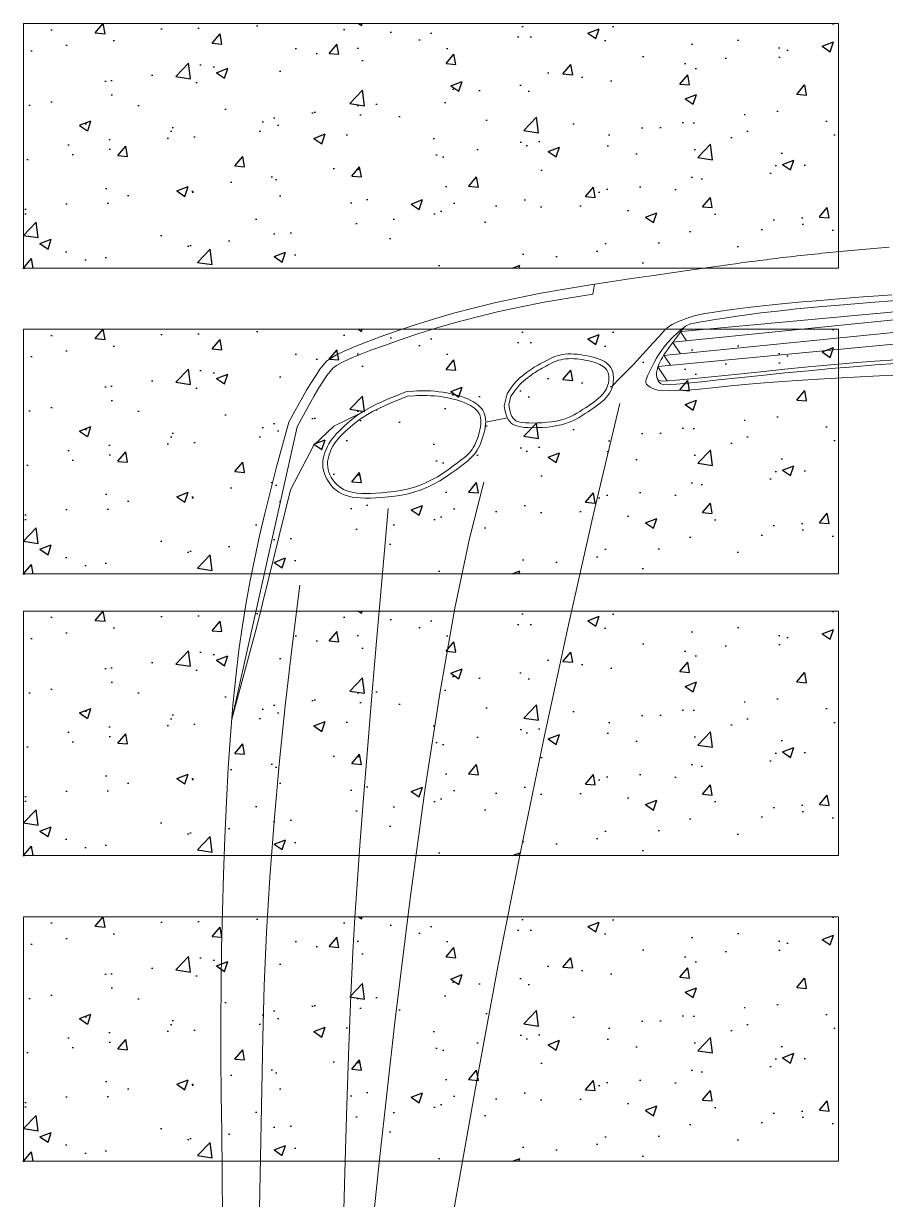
# Model space of a CAD drawing. Header units: millimetres. Extents: x 971.3 to 1010.6, y 593 to 619.8.
# Drawn here: x 979.431 to 980.489, y 600.087 to 601.529 of the extents above; entities that cross this region are included whole.
import ezdxf

# ---------------------------------------------------------------- set-up
doc = ezdxf.new("R2010")
doc.units = ezdxf.units.MM
doc.layers.add('1', color=253, linetype='Continuous', lineweight=0)
doc.layers.add('_mobiliário', color=7, linetype='Continuous', lineweight=5)
doc.layers.add('JANELA-V', color=40, linetype='Continuous')

# ---------------------------------------------------------------- blocks, each defined once
blk = doc.blocks.new('A$C0D511125')
at = {"layer": '_mobiliário'}
for p, q in [((0.1483, 0.6506), (0.1175, 0.9752)), ((0.1464, 0.913), (0.1446, 0.9385)), ((0.1485, 0.8869), (0.1464, 0.913)), ((0.1508, 0.8601), (0.1485, 0.8869)), ((0.1533, 0.8325), (0.1508, 0.8601)), ((0.1561, 0.8043), (0.1533, 0.8325)), ((0.1591, 0.7753), (0.1561, 0.8043)), ((0.162, 0.7477), (0.1591, 0.7753)), ((0.1645, 0.7237), (0.162, 0.7477)), ((0.1666, 0.7032), (0.1645, 0.7237)), ((0.1682, 0.6862), (0.1666, 0.7032)), ((0.1066, 0.6781), (0.1172, 0.6852)), ((0.1694, 0.6728), (0.1682, 0.6862)), ((0.1193, 0.6686), (0.133, 0.6778)), ((0.1701, 0.6629), (0.1694, 0.6728)), ((0.1035, 0.6592), (0.0995, 0.6643)), ((0.1347, 0.6575), (0.1468, 0.6656)), ((0.1487, 0.6505), (0.1656, 0.6618)), ((0.1686, 0.6537), (0.1695, 0.6551)), ((0.1695, 0.6551), (0.1703, 0.6571)), ((0.1704, 0.6577), (0.1701, 0.6629)), ((0.1703, 0.6571), (0.1704, 0.6577)), ((0.1602, 0.649), (0.1618, 0.6493)), ((0.1618, 0.6493), (0.1634, 0.6498)), ((0.1634, 0.6498), (0.1649, 0.6504)), ((0.1649, 0.6504), (0.1663, 0.6513)), ((0.1663, 0.6513), (0.1675, 0.6524)), ((0.1675, 0.6524), (0.1686, 0.6537)), ((0.0607, 0.5719), (0.0489, 0.574)), ((0.1787, 0.3518), (0.1786, 0.3464)), ((0.1843, 0.3529), (0.1839, 0.3485)), ((0.2202, 0.2586), (0.2047, 0.2909)), ((0.5746, 0.1354), (0.221, 0.2146))]:
    blk.add_line(p, q, dxfattribs=at)
for points in [[(0.0261, 0.7297), (0.025, 0.7373), (0.0241, 0.7444), (0.0231, 0.7511), (0.0223, 0.7572), (0.0215, 0.763), (0.0208, 0.7682), (0.0202, 0.7729), (0.0197, 0.7772), (0.0192, 0.7813), (0.0186, 0.7854), (0.0181, 0.7895), (0.0176, 0.7936), (0.0171, 0.7977), (0.0166, 0.8019), (0.0162, 0.806), (0.0157, 0.8102), (0.0152, 0.8144), (0.0147, 0.8187), (0.0142, 0.8229), (0.0137, 0.8272), (0.0133, 0.8314), (0.0128, 0.8357), (0.0124, 0.84), (0.0119, 0.8444), (0.0114, 0.8487), (0.011, 0.8531), (0.0105, 0.8575), (0.0101, 0.8619), (0.0097, 0.8663), (0.0092, 0.8707), (0.0088, 0.8752), (0.0084, 0.8797), (0.0079, 0.8841), (0.0075, 0.8887), (0.0071, 0.8932), (0.0067, 0.8977), (0.0063, 0.9023), (0.0059, 0.9069), (0.0055, 0.9115), (0.0051, 0.9161), (0.0047, 0.9207), (0.0043, 0.9254), (0.0039, 0.93)], [(0.0616, 0.9332), (0.0628, 0.917), (0.0642, 0.8984), (0.0657, 0.879), (0.0672, 0.8602), (0.0687, 0.8422), (0.0702, 0.8249), (0.0717, 0.8083), (0.0733, 0.7924), (0.0749, 0.7773), (0.0764, 0.7628), (0.078, 0.7494), (0.0796, 0.7371), (0.0812, 0.726), (0.0828, 0.716), (0.0844, 0.7073), (0.086, 0.6997), (0.0876, 0.6933), (0.0892, 0.6882), (0.0907, 0.6838), (0.0922, 0.6798), (0.0936, 0.6762), (0.095, 0.673), (0.0962, 0.6702), (0.0974, 0.6678), (0.0985, 0.6658), (0.0995, 0.6643)], [(0.1581, 0.9514), (0.1599, 0.9101), (0.1619, 0.8723), (0.1638, 0.8379), (0.1658, 0.8069), (0.1679, 0.7794), (0.1699, 0.7553), (0.1721, 0.7346), (0.174, 0.7166), (0.1756, 0.7006), (0.1767, 0.6866), (0.1773, 0.6746), (0.1776, 0.6646), (0.1774, 0.6565), (0.1768, 0.6505), (0.1758, 0.6465), (0.1745, 0.6437), (0.1732, 0.6413), (0.172, 0.6394), (0.1707, 0.6378), (0.1694, 0.6367), (0.1681, 0.636), (0.1667, 0.6357), (0.1654, 0.6359), (0.1638, 0.6364), (0.1619, 0.6371), (0.1596, 0.6381), (0.157, 0.6393), (0.1539, 0.6407), (0.1505, 0.6424), (0.1467, 0.6443), (0.1426, 0.6465), (0.1383, 0.6489), (0.1341, 0.6514), (0.1301, 0.654), (0.1262, 0.6568), (0.1224, 0.6597), (0.1187, 0.6628), (0.1152, 0.6661), (0.1118, 0.6694), (0.1087, 0.6728), (0.1059, 0.6759), (0.1035, 0.6788), (0.1014, 0.6815), (0.0997, 0.684), (0.0983, 0.6862), (0.0973, 0.6882), (0.0967, 0.69), (0.0961, 0.6926), (0.0953, 0.6968), (0.0942, 0.7028), (0.093, 0.7104), (0.0915, 0.7197), (0.0899, 0.7308), (0.0879, 0.7435), (0.0858, 0.7579), (0.0835, 0.7748), (0.0812, 0.7949), (0.0787, 0.8182), (0.0762, 0.8447), (0.0736, 0.8745), (0.0709, 0.9074), (0.0681, 0.9436)], [(0.1058, 0.6785), (0.0786, 0.976)], [(0.1188, 0.6687), (0.0878, 0.9758)], [(0.1011, 0.6819), (0.1035, 0.6801), (0.1061, 0.6782), (0.1089, 0.6762), (0.1117, 0.674), (0.1147, 0.6718), (0.1179, 0.6695), (0.1212, 0.667), (0.1246, 0.6644), (0.128, 0.662), (0.1313, 0.6597), (0.1343, 0.6577), (0.1372, 0.6559), (0.1398, 0.6544), (0.1423, 0.6531), (0.1446, 0.652), (0.1467, 0.6512), (0.1487, 0.6505), (0.1505, 0.6499), (0.1523, 0.6495), (0.154, 0.6491), (0.1555, 0.6489), (0.157, 0.6488), (0.1583, 0.6488), (0.1595, 0.6489), (0.1607, 0.6491), (0.1617, 0.6494), (0.1626, 0.6498), (0.1635, 0.6503), (0.1642, 0.6509), (0.1648, 0.6517), (0.1653, 0.6525), (0.1657, 0.6535), (0.1659, 0.6563), (0.1656, 0.6626), (0.1648, 0.6724), (0.1637, 0.6858), (0.1621, 0.7028), (0.16, 0.7232), (0.1575, 0.7473), (0.1546, 0.7748), (0.1516, 0.8038), (0.1488, 0.8321), (0.1462, 0.8597), (0.1439, 0.8865), (0.1419, 0.9127), (0.14, 0.9382)], [(0.1351, 0.6572), (0.1032, 0.9755)], [(0.2157, 0.2045), (0.2013, 0.2122), (0.1884, 0.2193), (0.177, 0.2258), (0.1671, 0.2318), (0.1586, 0.2372), (0.1516, 0.242), (0.1461, 0.2463), (0.142, 0.25), (0.1384, 0.2547), (0.1343, 0.2618), (0.1296, 0.2714), (0.1244, 0.2834), (0.1187, 0.2978), (0.1125, 0.3147), (0.1057, 0.3341), (0.0983, 0.3559), (0.0909, 0.3793), (0.0839, 0.4035), (0.0773, 0.4286), (0.0711, 0.4546), (0.0652, 0.4814), (0.0597, 0.509), (0.0547, 0.5374), (0.05, 0.5667), (0.0457, 0.5953), (0.0417, 0.6215), (0.0382, 0.6454), (0.035, 0.6669), (0.0322, 0.6861), (0.0298, 0.703), (0.0278, 0.7175), (0.0261, 0.7297)], [(0.1715, 0.5957), (0.1629, 0.6042), (0.1542, 0.6126), (0.1457, 0.6208), (0.1372, 0.6288), (0.1287, 0.6366), (0.1202, 0.6443), (0.1119, 0.6519), (0.1035, 0.6592)], [(1.294, 0.3829), (1.1518, 0.4066), (1.011, 0.4315), (0.8715, 0.4575), (0.7332, 0.4846), (0.5962, 0.5129), (0.4606, 0.5423), (0.3262, 0.5728), (0.1931, 0.6045)], [(0.1959, 0.4646), (0.2008, 0.4655), (0.2052, 0.4666), (0.209, 0.468), (0.2122, 0.4695), (0.2148, 0.4713), (0.2169, 0.4733), (0.2184, 0.4756), (0.2196, 0.4782), (0.2205, 0.4813), (0.2212, 0.4849), (0.2218, 0.489), (0.2221, 0.4937), (0.2222, 0.4988), (0.2221, 0.5045), (0.2218, 0.5107), (0.2214, 0.517), (0.2206, 0.5229), (0.2197, 0.5285), (0.2186, 0.5338), (0.2172, 0.5387), (0.2156, 0.5433), (0.2138, 0.5476), (0.2118, 0.5515), (0.2097, 0.5552), (0.2075, 0.5589), (0.2052, 0.5625), (0.203, 0.566), (0.2006, 0.5695), (0.1983, 0.5729), (0.1959, 0.5763), (0.1934, 0.5796), (0.1909, 0.5827), (0.1884, 0.5855), (0.1858, 0.588), (0.1831, 0.5901), (0.1804, 0.592), (0.1777, 0.5935), (0.1749, 0.5947), (0.172, 0.5956), (0.1692, 0.5962), (0.1665, 0.5966), (0.1638, 0.5968), (0.1612, 0.5968), (0.1587, 0.5966), (0.1563, 0.5962), (0.1539, 0.5955), (0.1517, 0.5946), (0.1495, 0.5935), (0.1475, 0.5921), (0.1457, 0.5904), (0.1439, 0.5884), (0.1424, 0.586), (0.1409, 0.5834), (0.1396, 0.5805), (0.1385, 0.5773), (0.1374, 0.5739), (0.1365, 0.5705), (0.1357, 0.567), (0.135, 0.5635), (0.1344, 0.5599), (0.1339, 0.5563), (0.1335, 0.5527), (0.1332, 0.549), (0.133, 0.5453), (0.1331, 0.5418), (0.1333, 0.5384), (0.1337, 0.5351), (0.1344, 0.5319), (0.1352, 0.5289), (0.1362, 0.526), (0.1374, 0.5232), (0.1387, 0.5205), (0.14, 0.5179), (0.1413, 0.5153), (0.1426, 0.5128), (0.1439, 0.5103), (0.1452, 0.5079), (0.1465, 0.5056), (0.1478, 0.5034), (0.1492, 0.5011), (0.1507, 0.4988), (0.1522, 0.4965), (0.1539, 0.4941), (0.1557, 0.4917), (0.1576, 0.4892), (0.1596, 0.4867), (0.1617, 0.4841), (0.164, 0.4815), (0.1667, 0.4789), (0.1698, 0.4763), (0.1732, 0.4736), (0.1769, 0.4709), (0.1811, 0.4681)], [(0.1946, 0.4702), (0.1989, 0.4709), (0.2026, 0.4718), (0.2059, 0.4729), (0.2086, 0.4741), (0.2108, 0.4755), (0.2125, 0.4771), (0.2138, 0.4789), (0.2146, 0.481), (0.2154, 0.4836), (0.2159, 0.4867), (0.2163, 0.4904), (0.2165, 0.4947), (0.2166, 0.4994), (0.2164, 0.5047), (0.2162, 0.5105), (0.2157, 0.5164), (0.215, 0.522), (0.2142, 0.5273), (0.2131, 0.5323), (0.2118, 0.537), (0.2103, 0.5413), (0.2086, 0.5454), (0.2066, 0.5491), (0.2046, 0.5526), (0.2025, 0.5561), (0.2004, 0.5595), (0.1983, 0.5629), (0.1961, 0.5661), (0.1939, 0.5693), (0.1916, 0.5725), (0.1894, 0.5755), (0.1871, 0.5784), (0.1847, 0.581), (0.1824, 0.5833), (0.1801, 0.5852), (0.1777, 0.5869), (0.1754, 0.5883), (0.173, 0.5893), (0.1706, 0.5901), (0.1683, 0.5906), (0.166, 0.591), (0.1638, 0.5912), (0.1617, 0.5912), (0.1597, 0.591), (0.1578, 0.5907), (0.156, 0.5902), (0.1542, 0.5896), (0.1526, 0.5887), (0.151, 0.5875), (0.1495, 0.5861), (0.1482, 0.5843), (0.1469, 0.5823), (0.1457, 0.5801), (0.1446, 0.5775), (0.1436, 0.5747), (0.1427, 0.5717), (0.1419, 0.5686), (0.1411, 0.5655), (0.1405, 0.5623), (0.1399, 0.5591), (0.1395, 0.5558), (0.1391, 0.5524), (0.1389, 0.549), (0.1387, 0.5456), (0.1388, 0.5423), (0.139, 0.5392), (0.1394, 0.5361), (0.14, 0.5332), (0.1407, 0.5304), (0.1417, 0.5277), (0.1428, 0.5251), (0.144, 0.5226), (0.1452, 0.5201), (0.1464, 0.5177), (0.1477, 0.5153), (0.1489, 0.513), (0.1502, 0.5107), (0.1514, 0.5085), (0.1527, 0.5063), (0.154, 0.5042), (0.1554, 0.502), (0.1569, 0.4997), (0.1585, 0.4975), (0.1602, 0.4951), (0.162, 0.4928), (0.1639, 0.4904), (0.1659, 0.488), (0.1681, 0.4856), (0.1706, 0.4831), (0.1735, 0.4806), (0.1767, 0.478), (0.1803, 0.4755), (0.1843, 0.4728)], [(0.221, 0.2146), (0.207, 0.222), (0.1945, 0.2289), (0.1835, 0.2351), (0.174, 0.2408), (0.1659, 0.2459), (0.1593, 0.2504), (0.1541, 0.2543), (0.1504, 0.2576), (0.1472, 0.2619), (0.1434, 0.2686), (0.1391, 0.2778), (0.1342, 0.2894), (0.1287, 0.3034), (0.1227, 0.3199), (0.116, 0.3388), (0.1089, 0.3602), (0.1016, 0.3833), (0.0947, 0.4073), (0.0881, 0.4323), (0.0819, 0.4583), (0.0761, 0.4852), (0.0706, 0.5131), (0.0655, 0.542), (0.0607, 0.5719)], [(0.1946, 0.4702), (0.1843, 0.4728)], [(0.1959, 0.4646), (0.1811, 0.4681)], [(0.2156, 0.4423), (0.2101, 0.4685)], [(0.1786, 0.3464), (0.1827, 0.336), (0.1867, 0.3263), (0.1906, 0.3175), (0.1943, 0.3096), (0.1979, 0.3025), (0.2014, 0.2962), (0.2047, 0.2909), (0.2079, 0.2863), (0.211, 0.2823), (0.2141, 0.2784), (0.2172, 0.2748), (0.2203, 0.2713), (0.2234, 0.2681), (0.2264, 0.265), (0.2294, 0.2621), (0.2324, 0.2594), (0.2355, 0.2569), (0.2386, 0.2547), (0.2418, 0.2527), (0.2451, 0.2509), (0.2485, 0.2493), (0.252, 0.248), (0.2556, 0.2469), (0.2593, 0.246), (0.263, 0.2455), (0.2667, 0.2453), (0.2704, 0.2456), (0.274, 0.2463), (0.2777, 0.2473), (0.2813, 0.2488), (0.2849, 0.2506), (0.2886, 0.2529), (0.292, 0.2555), (0.2951, 0.2584), (0.2978, 0.2615), (0.3001, 0.2649), (0.3021, 0.2685), (0.3038, 0.2724), (0.3051, 0.2766), (0.3061, 0.281), (0.3067, 0.2858), (0.3071, 0.291), (0.3073, 0.2967), (0.3073, 0.3029), (0.3071, 0.3096), (0.3066, 0.3167), (0.3059, 0.3243), (0.305, 0.3324), (0.3038, 0.3407), (0.3021, 0.3487), (0.2999, 0.3566), (0.2972, 0.3644), (0.2941, 0.372), (0.2905, 0.3794), (0.2864, 0.3867), (0.2819, 0.3938), (0.2773, 0.4005), (0.273, 0.4065), (0.269, 0.4119), (0.2654, 0.4166), (0.2621, 0.4207), (0.2591, 0.4241), (0.2564, 0.4268), (0.2541, 0.4288), (0.2518, 0.4305), (0.2493, 0.4322), (0.2465, 0.4337), (0.2436, 0.4351), (0.2403, 0.4365), (0.2369, 0.4378), (0.2332, 0.439), (0.2293, 0.4402), (0.2253, 0.4411), (0.2216, 0.4418), (0.2181, 0.4422), (0.2147, 0.4423), (0.2116, 0.4422), (0.2087, 0.4417), (0.206, 0.441), (0.2035, 0.44), (0.2012, 0.4387), (0.1989, 0.4371), (0.1968, 0.4352), (0.1947, 0.4329), (0.1928, 0.4303), (0.1909, 0.4274), (0.1892, 0.4242), (0.1875, 0.4207), (0.186, 0.4169), (0.1846, 0.413), (0.1833, 0.4089), (0.1821, 0.4046), (0.1811, 0.4001), (0.1802, 0.3955), (0.1794, 0.3907), (0.1787, 0.3857), (0.1782, 0.3807), (0.1778, 0.376), (0.1776, 0.3714), (0.1775, 0.3671), (0.1776, 0.363), (0.1778, 0.3591), (0.1782, 0.3553), (0.1787, 0.3518)], [(0.1839, 0.3485), (0.188, 0.3382), (0.1919, 0.3287), (0.1956, 0.3201), (0.1993, 0.3123), (0.2028, 0.3054), (0.2062, 0.2993), (0.2094, 0.2941), (0.2125, 0.2897), (0.2155, 0.2858), (0.2185, 0.2821), (0.2215, 0.2786), (0.2244, 0.2753), (0.2273, 0.2722), (0.2302, 0.2693), (0.233, 0.2665), (0.2358, 0.264), (0.2386, 0.2617), (0.2415, 0.2596), (0.2445, 0.2577), (0.2475, 0.2561), (0.2505, 0.2547), (0.2536, 0.2534), (0.2568, 0.2525), (0.26, 0.2517), (0.2632, 0.2512), (0.2664, 0.2511), (0.2696, 0.2513), (0.2728, 0.2519), (0.2759, 0.2528), (0.2791, 0.254), (0.2822, 0.2556), (0.2853, 0.2576), (0.2883, 0.2598), (0.291, 0.2623), (0.2933, 0.2651), (0.2954, 0.2681), (0.2971, 0.2714), (0.2986, 0.2749), (0.2997, 0.2787), (0.3006, 0.2827), (0.3012, 0.2871), (0.3016, 0.292), (0.3017, 0.2973), (0.3017, 0.3032), (0.3014, 0.3095), (0.301, 0.3164), (0.3003, 0.3237), (0.2994, 0.3315), (0.2982, 0.3394), (0.2966, 0.3472), (0.2944, 0.3549), (0.2919, 0.3624), (0.2888, 0.3697), (0.2853, 0.3769), (0.2814, 0.3839), (0.277, 0.3908), (0.2726, 0.3973), (0.2684, 0.4031), (0.2647, 0.4083), (0.2612, 0.4128), (0.2581, 0.4166), (0.2553, 0.4199), (0.2528, 0.4224), (0.2507, 0.4243), (0.2486, 0.4258), (0.2463, 0.4273), (0.2438, 0.4287), (0.2411, 0.43), (0.2382, 0.4313), (0.2351, 0.4324), (0.2318, 0.4335), (0.2282, 0.4346), (0.2247, 0.4354), (0.2213, 0.4361), (0.2182, 0.4365), (0.2154, 0.4366), (0.2127, 0.4365), (0.2102, 0.4362), (0.208, 0.4357), (0.206, 0.4349), (0.2041, 0.4338), (0.2022, 0.4324), (0.2005, 0.4308), (0.1988, 0.4288), (0.1971, 0.4265), (0.1955, 0.4239), (0.194, 0.421), (0.1925, 0.4178), (0.1911, 0.4144), (0.1898, 0.4108), (0.1886, 0.4069), (0.1876, 0.4029), (0.1866, 0.3987), (0.1857, 0.3944), (0.185, 0.3898), (0.1843, 0.385), (0.1838, 0.3803), (0.1835, 0.3757), (0.1832, 0.3714), (0.1832, 0.3673), (0.1832, 0.3634), (0.1834, 0.3596), (0.1838, 0.3561), (0.1843, 0.3529)], [(1.2888, 0.295), (1.1067, 0.3139), (0.9408, 0.3326), (0.7913, 0.351), (0.658, 0.3693), (0.5411, 0.3873), (0.4405, 0.4051), (0.3562, 0.4227), (0.2882, 0.4401)], [(1.4239, 0.2652), (1.3135, 0.2675), (1.2129, 0.2698), (1.1221, 0.2721), (1.0409, 0.2745), (0.9696, 0.2769), (0.908, 0.2792), (0.8561, 0.2817), (0.814, 0.2841), (0.7737, 0.2868), (0.7272, 0.2902), (0.6746, 0.2943), (0.6159, 0.299), (0.5511, 0.3044), (0.4801, 0.3104), (0.403, 0.3171), (0.3198, 0.3244)], [(0.2202, 0.2586), (0.2434, 0.2345), (0.2971, 0.2063), (0.4624, 0.1658), (0.5746, 0.1354)], [(0.4126, 0.2176), (0.4862, 0.2082), (0.5583, 0.1999), (0.6289, 0.1926), (0.698, 0.1865), (0.7656, 0.1815), (0.8317, 0.1775), (0.8962, 0.1746), (0.9592, 0.1728), (1.0214, 0.1716), (1.0835, 0.1704), (1.1454, 0.1692), (1.2071, 0.1679), (1.2686, 0.1667), (1.33, 0.1655), (1.3913, 0.1643), (1.4524, 0.1631)], [(1.1783, 0.1241), (1.122, 0.1238), (1.0735, 0.1232), (1.029, 0.1225), (0.9845, 0.1222), (0.94, 0.1222), (0.8955, 0.1225), (0.851, 0.1231), (0.8066, 0.124), (0.7621, 0.1253), (0.7176, 0.1269), (0.6743, 0.1288), (0.6332, 0.1311), (0.5943, 0.1338), (0.5576, 0.1368), (0.5232, 0.1402), (0.491, 0.1441), (0.4611, 0.1483), (0.4333, 0.1528), (0.4067, 0.1578), (0.3798, 0.1632), (0.3529, 0.169), (0.3257, 0.1753), (0.2984, 0.182), (0.271, 0.1891), (0.2434, 0.1966), (0.2157, 0.2045)]]:
    blk.add_lwpolyline(points, dxfattribs=at)

msp = doc.modelspace()

# ---------------------------------------------------------------- hatches: boundary and pattern name
at = {"layer": 'JANELA-V', "true_color": 0xfbd593}
h = msp.add_hatch(dxfattribs=at)
h.set_pattern_fill('AR-CONC', color=41, scale=0.02, style=0)
h.set_pattern_definition([(50, (979.43138, 601.22914), (0.143452, -0.01255), [0.015, -0.165]), (355, (979.43138, 601.22914), (-0.02775, 0.150438), [0.012, -0.132]), (100.451, (979.44333, 601.22809), (0.115702, 0.137888), [0.012748, -0.140228]), (46.184, (979.43138, 601.26914), (0.213448, -0.033104), [0.0225, -0.2475]), (96.636, (979.44917, 601.26638), (0.186933, 0.194824), [0.019122, -0.210343]), (351.184, (979.43138, 601.26914), (0.186932, 0.194824), [0.018, -0.198]), (21, (979.45138, 601.25914), (0.119381, -0.080524), [0.015, -0.165]), (326, (979.45138, 601.25914), (0.048663, 0.14503), [0.012, -0.132]), (71.451, (979.46133, 601.25243), (0.168045, 0.064506), [0.012748, -0.140228]), (37.5, (979.43138, 601.229136), (0.002432, 0.0665788), [0, -0.1304, 0, -0.134, 0, -0.1325]), (7.5, (979.43138, 601.229136), (0.052614, 0.0788823), [0, -0.0764, 0, -0.1274, 0, -0.0505]), (327.5, (979.38678, 601.229136), (0.1067645, -0.004511), [0, -0.05, 0, -0.156, 0, -0.207]), (317.5, (979.36678, 601.22914), (0.116637, 0.020021), [0, -0.065, 0, -0.1036, 0, -0.147])])
h.paths.add_polyline_path([(980.4314, 601.5291), (979.4314, 601.5291), (979.4314, 601.2291), (980.4314, 601.2291)])
h = msp.add_hatch(dxfattribs=at)
h.set_pattern_fill('AR-CONC', color=41, scale=0.02, style=0)
h.set_pattern_definition([(50, (979.43138, 600.85414), (0.143452, -0.01255), [0.015, -0.165]), (355, (979.43138, 600.85414), (-0.02775, 0.150438), [0.012, -0.132]), (100.451, (979.44333, 600.85309), (0.115702, 0.137888), [0.012748, -0.140228]), (46.184, (979.43138, 600.89414), (0.213448, -0.033104), [0.0225, -0.2475]), (96.636, (979.44917, 600.89138), (0.186933, 0.194824), [0.019122, -0.210343]), (351.184, (979.43138, 600.89414), (0.186932, 0.194824), [0.018, -0.198]), (21, (979.45138, 600.88414), (0.119381, -0.080524), [0.015, -0.165]), (326, (979.45138, 600.88414), (0.048663, 0.14503), [0.012, -0.132]), (71.451, (979.46133, 600.87743), (0.168045, 0.064506), [0.012748, -0.140228]), (37.5, (979.43138, 600.854136), (0.002432, 0.0665788), [0, -0.1304, 0, -0.134, 0, -0.1325]), (7.5, (979.43138, 600.854136), (0.052614, 0.0788823), [0, -0.0764, 0, -0.1274, 0, -0.0505]), (327.5, (979.38678, 600.854136), (0.1067645, -0.004511), [0, -0.05, 0, -0.156, 0, -0.207]), (317.5, (979.36678, 600.85414), (0.116637, 0.020021), [0, -0.065, 0, -0.1036, 0, -0.147])])
h.paths.add_polyline_path([(980.4314, 601.1541), (979.4314, 601.1541), (979.4314, 600.8541), (980.4314, 600.8541)])
h = msp.add_hatch(dxfattribs=at)
h.set_pattern_fill('AR-CONC', color=41, scale=0.02, style=0)
h.set_pattern_definition([(50, (979.43138, 600.50848), (0.143452, -0.01255), [0.015, -0.165]), (355, (979.43138, 600.50848), (-0.02775, 0.150438), [0.012, -0.132]), (100.451, (979.44333, 600.50743), (0.115702, 0.137888), [0.012748, -0.140228]), (46.184, (979.43138, 600.54848), (0.213448, -0.033104), [0.0225, -0.2475]), (96.636, (979.44917, 600.54572), (0.186933, 0.194824), [0.019122, -0.210343]), (351.184, (979.43138, 600.54848), (0.186932, 0.194824), [0.018, -0.198]), (21, (979.45138, 600.53848), (0.119381, -0.080524), [0.015, -0.165]), (326, (979.45138, 600.53848), (0.048663, 0.14503), [0.012, -0.132]), (71.451, (979.46133, 600.53177), (0.168045, 0.064506), [0.012748, -0.140228]), (37.5, (979.43138, 600.50848), (0.002432, 0.0665788), [0, -0.1304, 0, -0.134, 0, -0.1325]), (7.5, (979.43138, 600.50848), (0.052614, 0.0788823), [0, -0.0764, 0, -0.1274, 0, -0.0505]), (327.5, (979.38678, 600.50848), (0.1067645, -0.004511), [0, -0.05, 0, -0.156, 0, -0.207]), (317.5, (979.36678, 600.50848), (0.116637, 0.020021), [0, -0.065, 0, -0.1036, 0, -0.147])])
h.paths.add_polyline_path([(980.4314, 600.8085), (979.4314, 600.8085), (979.4314, 600.5085), (980.4314, 600.5085)])
h = msp.add_hatch(dxfattribs=at)
h.set_pattern_fill('AR-CONC', color=41, scale=0.02, style=0)
h.set_pattern_definition([(50, (979.43138, 600.13348), (0.143452, -0.01255), [0.015, -0.165]), (355, (979.43138, 600.13348), (-0.02775, 0.150438), [0.012, -0.132]), (100.451, (979.44333, 600.13243), (0.115702, 0.137888), [0.012748, -0.140228]), (46.184, (979.43138, 600.17348), (0.213448, -0.033104), [0.0225, -0.2475]), (96.636, (979.44917, 600.17072), (0.186933, 0.194824), [0.019122, -0.210343]), (351.184, (979.43138, 600.17348), (0.186932, 0.194824), [0.018, -0.198]), (21, (979.45138, 600.16348), (0.119381, -0.080524), [0.015, -0.165]), (326, (979.45138, 600.16348), (0.048663, 0.14503), [0.012, -0.132]), (71.451, (979.46133, 600.15677), (0.168045, 0.064506), [0.012748, -0.140228]), (37.5, (979.43138, 600.13348), (0.002432, 0.0665788), [0, -0.1304, 0, -0.134, 0, -0.1325]), (7.5, (979.43138, 600.13348), (0.052614, 0.0788823), [0, -0.0764, 0, -0.1274, 0, -0.0505]), (327.5, (979.38678, 600.13348), (0.1067645, -0.004511), [0, -0.05, 0, -0.156, 0, -0.207]), (317.5, (979.36678, 600.13348), (0.116637, 0.020021), [0, -0.065, 0, -0.1036, 0, -0.147])])
h.paths.add_polyline_path([(980.4314, 600.4335), (979.4314, 600.4335), (979.4314, 600.1335), (980.4314, 600.1335)])

# ---------------------------------------------------------------- linework, layer by layer
at = {"layer": '1'}
for p, q in [((979.4314, 601.5291), (980.4314, 601.5291)), ((979.4314, 601.5291), (979.4314, 601.2291)), ((980.4314, 601.5291), (980.4314, 601.2291)), ((979.4314, 601.2291), (980.4314, 601.2291)), ((979.4314, 601.1541), (980.4314, 601.1541)), ((979.4314, 601.1541), (979.4314, 600.8541)), ((980.4314, 601.1541), (980.4314, 600.8541)), ((980.4314, 601.1541), (980.4314, 600.8541)), ((979.4314, 600.8541), (980.4314, 600.8541)), ((979.4314, 600.8085), (980.4314, 600.8085)), ((979.4314, 600.8085), (979.4314, 600.5085)), ((980.4314, 600.8085), (980.4314, 600.5085)), ((979.4314, 600.5085), (980.4314, 600.5085)), ((979.4314, 600.4335), (980.4314, 600.4335)), ((979.4314, 600.4335), (979.4314, 600.1335)), ((980.4314, 600.4335), (980.4314, 600.1335)), ((979.4314, 600.1335), (980.4314, 600.1335))]:
    msp.add_line(p, q, dxfattribs=at)

# ---------------------------------------------------------------- block references
at = {"layer": '_mobiliário', "xscale": 1.014999999999986, "yscale": 1.014999999999986, "zscale": 1.014999999999986, "rotation": 270}
msp.add_blockref('A$C0D511125', (979.5495, 601.2589), dxfattribs=at)

doc.saveas('drawing.dxf')
